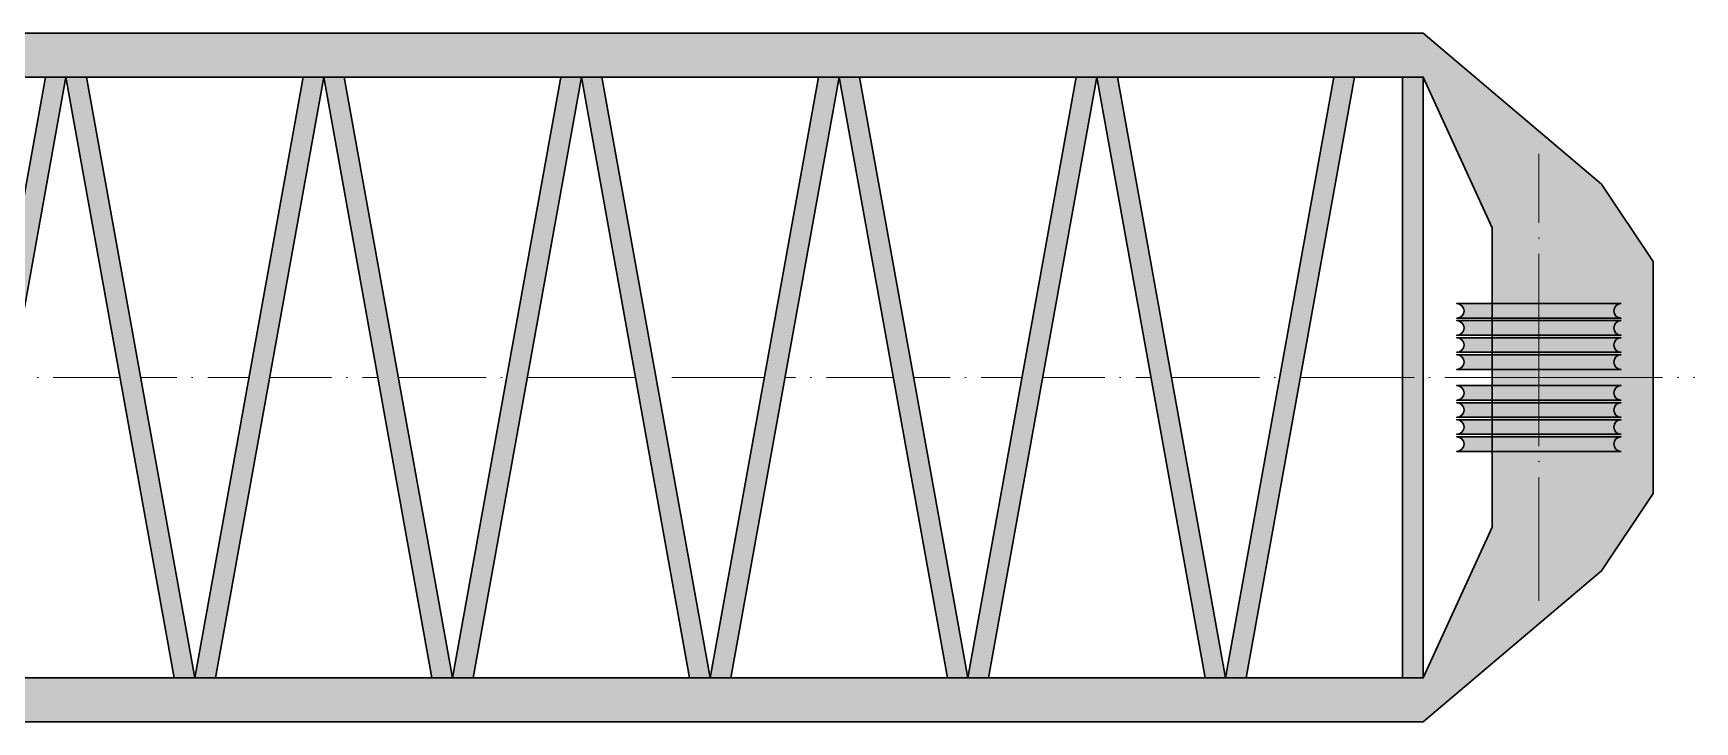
# Model space of a CAD drawing. Header units: millimetres. Extents: x 3847 to 29691, y 5505 to 44718.
# Drawn here: x 22692 to 29139, y 9320 to 11990 of the extents above; entities that cross this region are included whole.
import ezdxf

# ---------------------------------------------------------------- set-up
doc = ezdxf.new("R2010")
doc.units = ezdxf.units.MM
doc.set_wipeout_variables(frame=1)
doc.linetypes.add('ACAD_ISO04W100', pattern=[30, 24, -3, 0, -3])
doc.layers.add('Техника. Кран Liebherr LR 1750', color=251, linetype='Continuous', lineweight=30)
doc.layers.add('Техника. Кран Liebherr LR 1750. Штриховка', color=7, linetype='Continuous', lineweight=15, true_color=0xefd96b)

# ---------------------------------------------------------------- blocks, each defined once
blk = doc.blocks.new('BLOCK-20181117.123252724')
at = {"color": 0, "linetype": 'ByBlock', "lineweight": -2}
blk.add_wipeout([(40, 1080), (40, -1250), (-40, -1250), (-40, 1080)], dxfattribs=at)
at = {"layer": 'Техника. Кран Liebherr LR 1750. Штриховка', "lineweight": -2}
h = blk.add_hatch(color=256, dxfattribs=at)
h.dxf.hatch_style = 1
h.paths.add_polyline_path([(40, -1250), (-40, -1250), (-40, 1080), (40, 1080)])
at = {"color": 0, "linetype": 'ByBlock', "lineweight": -2, "transparency": 16777216}
blk.add_lwpolyline([(40, -1250), (-40, -1250), (-40, 1080), (40, 1080)], close=True, dxfattribs=at)
blk = doc.blocks.new('BLOCK-20181117.09443661')
at = {"layer": 'Техника. Кран Liebherr LR 1750. Штриховка', "lineweight": -2}
h = blk.add_hatch(color=253, dxfattribs=at)
h.dxf.hatch_style = 1
edge = h.paths.add_edge_path()
edge.add_arc((318.9, 0), 28.3, 90, 270)
edge.add_line((318.9, -28.3), (-318.9, -28.3))
edge.add_arc((-318.9, 0), 28.3, 270, 450)
edge.add_line((-318.9, 28.3), (318.9, 28.3))
at = {"color": 0, "linetype": 'ByBlock', "lineweight": -2, "ltscale": 20, "transparency": 16777216}
blk.add_lwpolyline([(318.9, 28.3, 1), (318.9, -28.3), (-318.9, -28.3, 1), (-318.9, 28.3)], format="xyb", close=True, dxfattribs=at)
blk = doc.blocks.new('BLOCK-20181117.123180562')
at = {"color": 0, "linetype": 'ByBlock', "lineweight": -2, "transparency": 16777216}
blk.add_wipeout([(130.2, -1250), (210, -1250), (-210.2, 1080), (-290, 1080)], dxfattribs=at)
at = {"layer": 'Техника. Кран Liebherr LR 1750. Штриховка', "lineweight": -2, "transparency": 16777216}
h = blk.add_hatch(color=256, dxfattribs=at)
h.dxf.hatch_style = 1
h.paths.add_polyline_path([(-210.2, 1080), (-290, 1080), (130.2, -1250), (210, -1250)])
at = {"color": 0, "linetype": 'ByBlock', "lineweight": -2, "transparency": 16777216}
blk.add_lwpolyline([(-210.2, 1080), (-290, 1080), (130.2, -1250), (210, -1250), (-210.2, 1080)], dxfattribs=at)
blk = doc.blocks.new('*U145')
at = {"color": 0, "linetype": 'ByBlock', "lineweight": -2, "transparency": 16777216}
blk.add_blockref('BLOCK-20181117.123252724', (13077.7, 85), dxfattribs=at)
blk.add_wipeout([(1934.9, 1335), (2771, 1335), (13117.7, 1335), (13809.6, 750), (14009.6, 450), (14009.6, -450), (13809.6, -750), (13117.7, -1335), (2771, -1335), (1980, -1335), (1980, -1165), (2771, -1165), (13117.7, -1165), (13385.9, -580), (13385.9, 580), (13117.7, 1165), (1934.9, 1165), (1934.9, 1165)], dxfattribs=at)
at = {"layer": 'Техника. Кран Liebherr LR 1750. Штриховка', "lineweight": -2, "transparency": 16777216}
h = blk.add_hatch(color=256, dxfattribs=at)
h.dxf.hatch_style = 1
h.paths.add_polyline_path([(14009.6, 450), (13809.6, 750), (13117.7, 1335), (1934.9, 1335), (1934.9, 1165), (13117.7, 1165), (13385.9, 580), (13385.9, -580), (13117.7, -1165), (1980, -1165), (1980, -1335), (13117.7, -1335), (13809.6, -750), (14009.6, -450)])
at = {"color": 0, "linetype": 'ACAD_ISO04W100', "lineweight": 9, "ltscale": 20, "transparency": 16777216}
for p, q in [((13566.7, 0), (13566.7, 867)), ((0, 0), (13566.7, 0)), ((13566.7, -866), (13566.7, 0)), ((13566.7, 0), (14171.5, 0))]:
    blk.add_line(p, q, dxfattribs=at)
at = {"color": 0, "linetype": 'ByBlock', "lineweight": -2, "ltscale": 20, "transparency": 16777216}
blk.add_lwpolyline([(14009.6, 450), (13809.6, 750), (13117.7, 1335), (1934.9, 1335), (1934.9, 1165), (13117.7, 1165), (13385.9, 580), (13385.9, -580), (13117.7, -1165), (1980, -1165), (1980, -1335), (13117.7, -1335), (13809.6, -750), (14009.6, -450)], close=True, dxfattribs=at)
for p in [(13566.7, 258.2), (13566.7, 192.1), (13566.7, 126), (13566.7, 59.9)]:
    blk.add_blockref('BLOCK-20181117.09443661', p, dxfattribs=at)
at = {"color": 0, "linetype": 'ByBlock', "lineweight": -2, "ltscale": 20, "transparency": 16777216, "xscale": -1, "rotation": 180}
for p in [(13566.7, -59.9), (13566.7, -126), (13566.7, -192.1), (13566.7, -258.2)]:
    blk.add_blockref('BLOCK-20181117.09443661', p, dxfattribs=at)
at = {"color": 0, "linetype": 'ByBlock', "lineweight": -2, "transparency": 16777216}
for p in [(8141, 85), (9141, 85), (10141, 85), (11141, 85), (12141, 85)]:
    blk.add_blockref('BLOCK-20181117.123180562', p, dxfattribs=at)
at = {"color": 0, "linetype": 'ByBlock', "lineweight": -2, "transparency": 16777216, "xscale": -1}
for p in [(7561, 85), (8561, 85), (9561, 85), (10561, 85), (11561, 85), (12561, 85)]:
    blk.add_blockref('BLOCK-20181117.123180562', p, dxfattribs=at)

msp = doc.modelspace()

# ---------------------------------------------------------------- block references
at = {"layer": 'Техника. Кран Liebherr LR 1750', "linetype": 'Continuous', "transparency": 16777216}
msp.add_blockref('*U145', (14967.6, 10655.1), dxfattribs=at)

doc.saveas('drawing.dxf')
